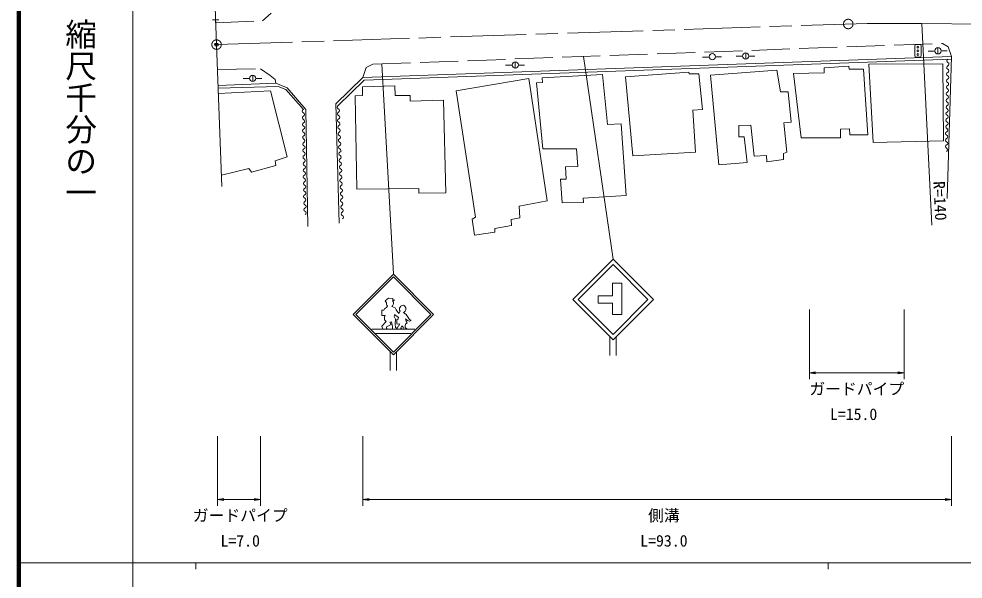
# Model space of a CAD drawing. Units: millimetres, scale not verified. Extents: x 40000 to 680000, y 20000 to 380000.
# Drawn here: x 40000 to 189317, y 202409 to 290936 of the extents above; entities that cross this region are included whole.
import ezdxf
from ezdxf.enums import TextEntityAlignment as Align

# ---------------------------------------------------------------- set-up
doc = ezdxf.new("R2010")
doc.units = ezdxf.units.MM
doc.header["$LTSCALE"] = 1000
doc.header["$PDMODE"] = 32
doc.header["$PDSIZE"] = 500
doc.linetypes.add('CHAIN', pattern=[18.5, 12, -1.5, 3.5, -1.5])
doc.linetypes.add('DASHED', pattern=[7.5, 6, -1.5])
for name, color, linetype, lineweight in [('M-BMK', 2, 'CHAIN', 13), ('M-BMK-OTRS', 5, 'Continuous', 13), ('M-STR-HTXT', 7, 'Continuous', 13), ('M-STR-STRC', 7, 'Continuous', 13), ('M-TTL', 2, 'Continuous', 140), ('M-TTL-BAND', 7, 'Continuous', 13), ('M-WORK', 1, 'Continuous', 13)]:
    doc.layers.add(name, color=color, linetype=linetype, lineweight=lineweight)
doc.layers.add('M-OTRS', color=6, linetype='Continuous')
doc.styles.add('@ＭＳ ゴシック', font='')
doc.styles.add('ＭＳ ゴシック', font='')
doc.styles.get('@ＭＳ ゴシック').set_extended_font_data('@MS Gothic')
doc.styles.get('ＭＳ ゴシック').set_extended_font_data('MS Gothic')

# ---------------------------------------------------------------- blocks, each defined once
blk = doc.blocks.new('plus')
at = {"color": 0, "linetype": 'Continuous', "lineweight": -2}
for p, q in [((-1.25, 0), (1.25, 0)), ((0, -1.25), (0, 1.25))]:
    blk.add_line(p, q, dxfattribs=at)
blk = doc.blocks.new('open_arrow')
at = {"color": 0, "linetype": 'Continuous', "lineweight": -2}
blk.add_lwpolyline([(7.5, 1.25), (0, 0), (7.5, -1.25)], dxfattribs=at)

msp = doc.modelspace()

# ---------------------------------------------------------------- linework, layer by layer
at = {"layer": 'M-BMK'}
for p, q in [((71262, 286871), (174164, 290226)), ((174164, 290226), (182796, 290226)), ((182796, 290226), (192224, 290086))]:
    msp.add_line(p, q, dxfattribs=at)
for centre in [(171154, 290128), (71262, 286871)]:
    msp.add_circle(centre, 750, dxfattribs=at)
at = {"layer": 'M-BMK-OTRS'}
for q in [(70066, 319386), (72118, 264435)]:
    msp.add_line((71262, 286871), q, dxfattribs=at)
at = {"layer": 'M-OTRS'}
msp.add_point((71262, 286871), dxfattribs=at)
at = {"layer": 'M-STR-HTXT'}
for p, q in [((182796, 290226), (184391, 258356)), ((165000, 245000), (165000, 234000)), ((180000, 245000), (180000, 234000)), ((165000, 235000), (180000, 235000)), ((71413, 225000), (71413, 214000)), ((78205, 225000), (78205, 214000)), ((94412, 225000), (94412, 214000)), ((187468, 225000), (187468, 214000)), ((71413, 215000), (78205, 215000)), ((94412, 215000), (187468, 215000))]:
    msp.add_line(p, q, dxfattribs=at)
at = {"layer": 'M-STR-STRC'}
for p, q in [((97376, 283831), (99216, 250588)), ((129286, 284995), (133966, 252963)), ((133887, 247173), (133887, 249186)), ((133887, 249186), (135325, 249186)), ((135325, 249186), (135325, 244201)), ((97907, 246407), (98432, 246811)), ((97907, 246407), (98149, 246084)), ((98432, 246811), (99159, 246771)), ((99074, 246396), (99442, 246488)), ((99159, 246771), (99123, 246514)), ((99123, 246514), (99442, 246488)), ((131586, 247173), (131586, 246023)), ((133887, 247173), (131586, 247173)), ((97381, 244892), (97705, 244892)), ((97381, 244043), (97381, 244892)), ((97705, 244892), (97826, 245134)), ((97826, 245134), (98109, 245336)), ((98109, 245336), (98270, 245579)), ((98961, 245504), (99482, 245296)), ((99482, 245296), (99644, 244973)), ((99644, 244973), (100089, 244407)), ((133887, 246023), (131586, 246023)), ((133887, 244201), (133887, 246023)), ((97907, 244043), (97381, 244043)), ((97826, 243801), (97907, 244043)), ((97826, 243397), (97826, 243801)), ((98068, 243114), (97826, 243397)), ((99402, 244245), (99361, 243882)), ((99361, 243882), (99563, 243478)), ((100008, 243760), (99402, 244245)), ((99563, 243478), (99523, 242710)), ((99765, 243397), (99967, 243518)), ((99765, 242750), (99765, 243397)), ((99967, 243518), (100008, 243760)), ((100089, 244407), (100270, 244771)), ((100824, 244551), (101220, 244205)), ((101139, 243518), (101462, 243276)), ((101139, 243518), (101220, 243154)), ((101220, 244205), (101462, 243882)), ((101462, 243882), (101745, 243437)), ((101745, 243437), (102028, 243316)), ((135325, 244201), (133887, 244201)), ((97381, 242387), (98068, 243114)), ((97534, 241891), (97381, 242387)), ((98847, 242654), (98109, 242265)), ((98109, 242265), (98149, 242063)), ((98149, 242063), (98235, 241891)), ((98674, 243033), (98917, 243074)), ((98674, 243033), (98847, 242654)), ((98917, 243074), (99078, 242306)), ((99078, 242306), (99078, 241891)), ((99523, 242710), (99563, 242144)), ((99563, 242144), (99846, 242023)), ((99887, 242670), (99765, 242750)), ((99846, 242023), (99967, 242387)), ((100250, 242750), (99887, 242670)), ((99967, 242387), (100048, 242387)), ((100048, 242387), (100250, 242750)), ((100573, 242427), (100412, 242063)), ((100412, 242063), (100614, 241902)), ((100573, 242427), (100775, 242225)), ((100775, 242225), (100856, 242023)), ((100856, 242023), (100823, 241891)), ((101139, 242670), (101099, 242427)), ((101099, 242427), (101099, 242185)), ((101099, 242185), (101392, 241891)), ((101381, 242912), (101139, 242670)), ((101220, 243154), (101381, 242912)), ((101462, 243276), (101786, 243154)), ((102028, 243316), (101786, 243154)), ((95799, 241891), (102632, 241891)), ((96460, 241231), (101972, 241231)), ((133466, 237735), (133466, 240735)), ((134466, 240735), (134466, 237735)), ((98716, 238360), (98716, 235360)), ((99716, 235360), (99716, 238360))]:
    msp.add_line(p, q, dxfattribs=at)
for points in [[(133966, 240235), (127602, 246599), (133966, 252963), (140330, 246599)], [(133966, 241084), (128451, 246599), (133966, 252115), (139482, 246599)], [(99216, 237860), (105580, 244224), (99216, 250588), (92852, 244224)], [(99216, 238285), (105155, 244224), (99216, 250164), (93276, 244224)]]:
    msp.add_lwpolyline(points, close=True, dxfattribs=at)
for centre, radius, start, end in [((98690, 245992), 557, 299.04044, 46.48399), ((98670, 245942), 540, 164.75594, 222.23553), ((100787, 245079), 601, 86.87419, 210.82927), ((100614, 245114), 601, 290.50374, 70.00611)]:
    msp.add_arc(centre, radius, start, end, dxfattribs=at)
at = {"layer": 'M-TTL'}
msp.add_line((40000, 380000), (40000, 20000), dxfattribs=at)
at = {"layer": 'M-TTL-BAND'}
for p, q in [((58000, 370000), (58000, 20000)), ((40000, 205000), (579000, 205000)), ((68000, 205000), (68000, 204000)), ((168000, 205000), (168000, 204000))]:
    msp.add_line(p, q, dxfattribs=at)
at = {"layer": 'M-WORK', "linetype": 'DASHED'}
for p, q in [((78504, 290634), (79888, 291854)), ((71136, 290298), (78504, 290634)), ((95956, 283779), (186068, 287067)), ((186068, 287067), (186955, 286525)), ((186955, 286525), (187454, 284973)), ((94921, 283272), (95956, 283779)), ((71413, 282913), (78205, 283053)), ((78205, 283053), (79753, 282005)), ((94412, 281668), (94921, 283272)), ((79753, 282005), (80535, 281349)), ((80535, 281349), (80629, 280759))]:
    msp.add_line(p, q, dxfattribs=at)
at = {"layer": 'M-WORK'}
for p, q in [((182430, 286889), (181930, 286889)), ((154939, 284569), (154939, 285569)), ((181680, 286639), (181680, 285139)), ((182680, 285139), (182680, 286639)), ((184834, 285851), (183805, 285849)), ((185332, 285393), (185332, 286393)), ((185832, 285868), (186794, 285863)), ((94412, 281668), (187454, 284973)), ((94580, 281274), (187468, 284574)), ((118503, 283158), (118503, 284158)), ((149149, 284911), (148120, 284910)), ((150147, 284928), (151109, 284924)), ((154441, 285026), (153412, 285024)), ((155438, 285043), (156400, 285038)), ((181930, 284889), (182430, 284889)), ((187454, 284973), (186811, 262561)), ((118005, 283615), (116976, 283614)), ((119002, 283632), (119964, 283628)), ((145945, 282543), (135914, 281797)), ((146014, 282265), (145945, 282543)), ((147524, 282243), (146014, 282265)), ((148087, 276637), (147524, 282243)), ((159834, 282847), (149377, 282062)), ((160444, 279423), (159834, 282847)), ((162487, 282317), (167366, 282432)), ((163694, 272127), (162487, 282317)), ((167353, 283177), (171251, 283448)), ((167366, 282432), (167353, 283177)), ((171251, 283448), (171272, 282969)), ((171272, 282969), (173544, 283010)), ((173544, 283010), (174274, 272607)), ((80629, 280759), (71509, 280403)), ((76476, 281495), (75447, 281494)), ((76974, 281038), (76974, 282038)), ((77473, 281512), (78435, 281507)), ((82401, 280023), (80629, 280759)), ((90128, 277509), (94412, 281668)), ((90496, 277261), (94580, 281274)), ((109142, 279567), (120658, 281537)), ((120658, 281537), (123522, 262166)), ((121838, 280853), (122796, 280909)), ((122844, 270401), (121838, 280853)), ((122766, 281612), (132272, 282175)), ((122796, 280909), (122766, 281612)), ((132272, 282175), (133070, 274247)), ((135914, 281797), (137110, 269273)), ((149377, 282062), (150671, 267899)), ((71526, 279963), (81010, 280278)), ((71557, 279142), (79791, 279568)), ((79791, 279568), (82418, 269155)), ((81010, 280278), (82200, 279796)), ((84983, 276597), (82200, 279796)), ((85383, 276604), (82401, 280023)), ((94315, 280178), (99463, 280342)), ((94332, 278810), (94315, 280178)), ((99463, 280342), (99510, 278841)), ((112194, 259610), (109142, 279567)), ((161648, 279392), (160444, 279423)), ((162133, 274591), (161648, 279392)), ((93154, 278768), (94332, 278810)), ((93435, 264042), (93154, 278768)), ((99510, 278841), (101879, 278818)), ((101879, 278818), (101879, 277927)), ((101879, 277927), (107156, 278067)), ((107156, 278067), (107531, 263432)), ((85682, 258138), (85383, 276604)), ((90654, 258682), (90128, 277509)), ((146562, 276520), (148087, 276637)), ((147008, 269882), (146562, 276520)), ((133070, 274247), (135228, 274341)), ((135228, 274341), (136056, 263020)), ((153830, 274075), (155722, 274154)), ((153861, 272309), (153830, 274075)), ((155722, 274154), (156300, 269228)), ((160991, 274513), (162133, 274591)), ((161429, 269854), (160991, 274513)), ((171376, 273566), (169948, 273535)), ((169948, 273535), (169948, 272148)), ((171418, 272597), (171376, 273566)), ((154690, 272324), (153861, 272309)), ((155143, 268243), (154690, 272324)), ((169948, 272148), (163694, 272127)), ((174274, 272607), (171418, 272597)), ((128176, 270385), (122844, 270401)), ((128379, 267602), (128176, 270385)), ((82418, 269155), (80541, 268521)), ((137110, 269273), (147008, 269882)), ((156300, 269228), (158208, 269369)), ((158208, 269369), (158302, 268353)), ((160897, 269682), (161429, 269854)), ((160913, 268728), (160897, 269682)), ((76366, 267302), (72049, 266242)), ((76789, 266715), (76366, 267302)), ((80659, 267794), (76789, 266715)), ((80541, 268521), (80659, 267794)), ((126425, 267539), (128379, 267602)), ((126534, 265632), (126425, 267539)), ((150671, 267899), (155143, 268243)), ((158302, 268353), (160913, 268728)), ((125658, 265600), (126534, 265632)), ((125909, 261879), (125658, 265600)), ((103263, 264112), (93435, 264042)), ((103263, 263408), (103263, 264112)), ((107531, 263432), (103263, 263408)), ((136056, 263020), (129255, 262598)), ((123522, 262166), (119113, 261322)), ((119113, 261322), (119230, 259493)), ((129270, 261942), (125909, 261879)), ((129255, 262598), (129270, 261942)), ((111678, 259281), (112194, 259610)), ((112029, 256748), (111678, 259281)), ((119230, 259493), (117870, 259211)), ((117870, 259211), (117893, 258296)), ((115290, 257217), (112029, 256748)), ((117893, 258296), (115243, 257827)), ((115243, 257827), (115290, 257217))]:
    msp.add_line(p, q, dxfattribs=at)
msp.add_lwpolyline([(175077, 271395), (174397, 283803), (186113, 283844), (186236, 271667)], close=True, dxfattribs=at)
for centre, radius in [((149648, 284954), 500), ((154939, 285069), 500), ((182180, 286464), 150), ((182180, 285889), 150), ((182180, 285314), 150), ((185332, 285893), 500), ((118503, 283658), 500), ((76974, 281538), 500)]:
    msp.add_circle(centre, radius, dxfattribs=at)
for centre, radius, start, end in [((181930, 286639), 250, 90, 180), ((182430, 286639), 250, 0, 90), ((181930, 285139), 250, 180, 270), ((182430, 285139), 250, 270, 0), ((187022, 284292), 281, 111.27446, 246.8434), ((186800, 283774), 281, 291.27446, 66.8434), ((186987, 282208), 281, 111.27446, 246.8434), ((187004, 283250), 281, 111.27446, 246.8434), ((186783, 282732), 281, 291.27446, 66.8434), ((186970, 281166), 281, 111.27446, 246.8434), ((186749, 280649), 281, 291.27446, 66.8434), ((186766, 281691), 281, 291.27446, 66.8434), ((186936, 279082), 281, 111.27446, 246.8434), ((186953, 280124), 281, 111.27446, 246.8434), ((186732, 279607), 281, 291.27446, 66.8434), ((186919, 278041), 281, 111.27446, 246.8434), ((186698, 277523), 281, 291.27446, 66.8434), ((186715, 278565), 281, 291.27446, 66.8434), ((85091, 276340), 279, 112.87502, 248.98464), ((90617, 277002), 287, 115.03373, 249.17165), ((90413, 276466), 287, 295.03373, 69.17165), ((186902, 276999), 281, 111.27446, 246.8434), ((186680, 276481), 281, 291.27446, 66.8434), ((85108, 275303), 279, 112.87502, 248.98464), ((84891, 275818), 279, 292.87502, 68.98464), ((84908, 274781), 279, 292.87502, 68.98464), ((90656, 275946), 287, 115.03373, 249.17165), ((90695, 274891), 287, 115.03373, 249.17165), ((90452, 275410), 287, 295.03373, 69.17165), ((186868, 274915), 281, 111.27446, 246.8434), ((186885, 275957), 281, 111.27446, 246.8434), ((186663, 275439), 281, 291.27446, 66.8434), ((85125, 274266), 279, 112.87502, 248.98464), ((85142, 273230), 279, 112.87502, 248.98464), ((84924, 273745), 279, 292.87502, 68.98464), ((90733, 273835), 287, 115.03373, 249.17165), ((90491, 274355), 287, 295.03373, 69.17165), ((90529, 273299), 287, 295.03373, 69.17165), ((186850, 273873), 281, 111.27446, 246.8434), ((186629, 273356), 281, 291.27446, 66.8434), ((186646, 274397), 281, 291.27446, 66.8434), ((85159, 272193), 279, 112.87502, 248.98464), ((84941, 272708), 279, 292.87502, 68.98464), ((84958, 271672), 279, 292.87502, 68.98464), ((90772, 272780), 287, 115.03373, 249.17165), ((90811, 271724), 287, 115.03373, 249.17165), ((90568, 272244), 287, 295.03373, 69.17165), ((186816, 271789), 281, 111.27446, 246.8434), ((186833, 272831), 281, 111.27446, 246.8434), ((186612, 272314), 281, 291.27446, 66.8434), ((85175, 271157), 279, 112.87502, 248.98464), ((85192, 270120), 279, 112.87502, 248.98464), ((84975, 270635), 279, 292.87502, 68.98464), ((90850, 270669), 287, 115.03373, 249.17165), ((90607, 271188), 287, 295.03373, 69.17165), ((90646, 270133), 287, 295.03373, 69.17165), ((186799, 270747), 281, 111.27446, 246.8434), ((186578, 270230), 281, 291.27446, 66.8434), ((186595, 271272), 281, 291.27446, 66.8434), ((85209, 269083), 279, 112.87502, 248.98464), ((84992, 269598), 279, 292.87502, 68.98464), ((85009, 268562), 279, 292.87502, 68.98464), ((90888, 269613), 287, 115.03373, 249.17165), ((90927, 268558), 287, 115.03373, 249.17165), ((90684, 269077), 287, 295.03373, 69.17165), ((85226, 268047), 279, 112.87502, 248.98464), ((85025, 267525), 279, 292.87502, 68.98464), ((90966, 267502), 287, 115.03373, 249.17165), ((90723, 268022), 287, 295.03373, 69.17165), ((85243, 267010), 279, 112.87502, 248.98464), ((85259, 265974), 279, 112.87502, 248.98464), ((85042, 266489), 279, 292.87502, 68.98464), ((91005, 266447), 287, 115.03373, 249.17165), ((90762, 266966), 287, 295.03373, 69.17165), ((90801, 265911), 287, 295.03373, 69.17165), ((85276, 264937), 279, 112.87502, 248.98464), ((85059, 265452), 279, 292.87502, 68.98464), ((85076, 264415), 279, 292.87502, 68.98464), ((91043, 265391), 287, 115.03373, 249.17165), ((91082, 264336), 287, 115.03373, 249.17165), ((90840, 264855), 287, 295.03373, 69.17165), ((85293, 263901), 279, 112.87502, 248.98464), ((85310, 262864), 279, 112.87502, 248.98464), ((85093, 263379), 279, 292.87502, 68.98464), ((91121, 263280), 287, 115.03373, 249.17165), ((90878, 263800), 287, 295.03373, 69.17165), ((90917, 262744), 287, 295.03373, 69.17165), ((85327, 261827), 279, 112.87502, 248.98464), ((85110, 262342), 279, 292.87502, 68.98464), ((85126, 261306), 279, 292.87502, 68.98464), ((91160, 262225), 287, 115.03373, 249.17165), ((91198, 261169), 287, 115.03373, 249.17165), ((90956, 261689), 287, 295.03373, 69.17165), ((85344, 260791), 279, 112.87502, 248.98464), ((85143, 260269), 279, 292.87502, 68.98464), ((91237, 260114), 287, 115.03373, 249.17165), ((90995, 260633), 287, 295.03373, 69.17165), ((91033, 259578), 287, 295.03373, 69.17165)]:
    msp.add_arc(centre, radius, start, end, dxfattribs=at)

# ---------------------------------------------------------------- block references
at = {"layer": 'M-STR-HTXT', "xscale": 133, "yscale": 133}
for p in [(165000, 235000), (71413, 215000), (94412, 215000)]:
    msp.add_blockref('open_arrow', p, dxfattribs=at)
at = {"layer": 'M-STR-HTXT', "xscale": 133, "yscale": 133, "rotation": 180}
for p in [(180000, 235000), (78205, 215000), (187468, 215000)]:
    msp.add_blockref('open_arrow', p, dxfattribs=at)
at = {"layer": 'M-WORK', "xscale": 400, "yscale": 400}
msp.add_blockref('plus', (71118, 290798), dxfattribs=at)

# ---------------------------------------------------------------- texts
at = {"layer": 'M-STR-HTXT', "style": 'ＭＳ ゴシック'}
msp.add_text('R=140', height=1833, rotation=272.865, dxfattribs=at).set_placement((184047, 265225), align=Align.BOTTOM_LEFT)
for s, p in [('ガードパイプ', (165000, 231000)), ('ガードパイプ', (67500, 211000)), ('側溝', (139500, 211000))]:
    msp.add_text(s, height=1833, dxfattribs=at).set_placement(p, align=Align.BOTTOM_LEFT)
for s, p in [('L=15.0', (172000, 227000)), ('L=7.0', (75000, 207000)), ('L=93.0', (142000, 207000))]:
    msp.add_text(s, height=1833, dxfattribs=at).set_placement(p, align=Align.BOTTOM_CENTER)
at = {"layer": 'M-TTL-BAND', "style": '@ＭＳ ゴシック'}
msp.add_text('縮尺千分の一', height=3666, rotation=270, dxfattribs=at).set_placement((49777, 261030), align=Align.MIDDLE_RIGHT)

doc.saveas('drawing.dxf')
